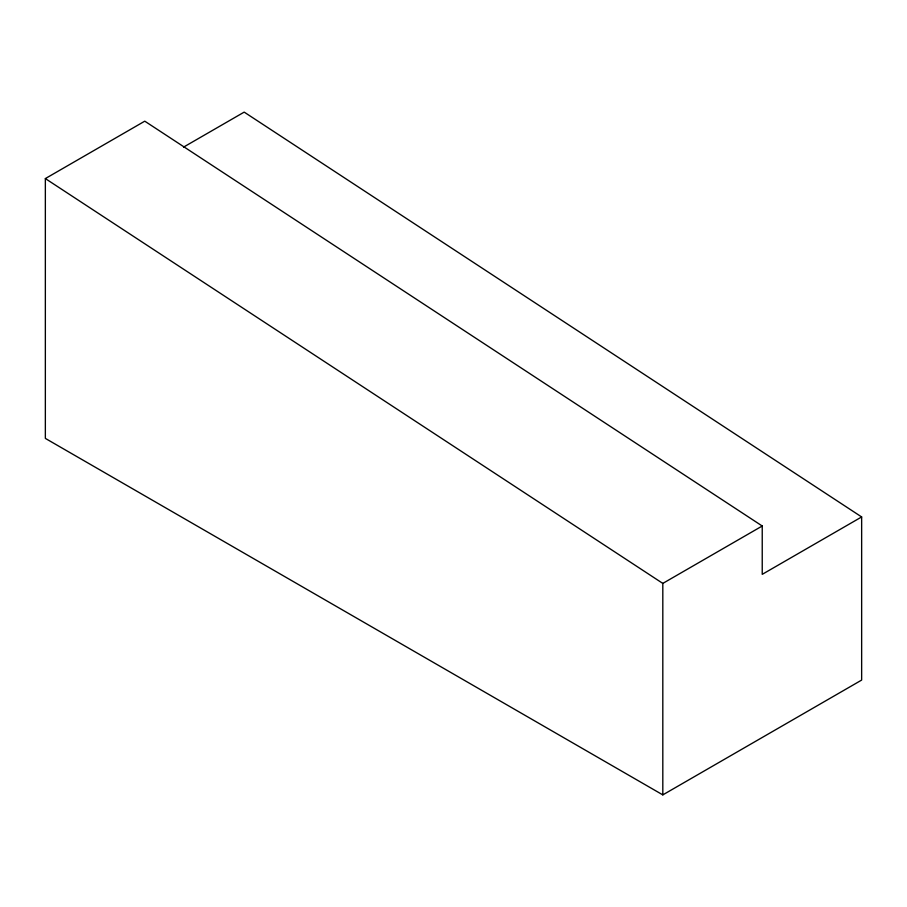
<?xml version="1.0" encoding="UTF-8"?>
<svg xmlns="http://www.w3.org/2000/svg" width="907" height="907" viewBox="0 0 907 907"><rect width="100%" height="100%" fill="white"/><g stroke="black" fill="none" stroke-linecap="round" stroke-linejoin="round"><path stroke-width="1.36" d="M861.65 516.945L861.65 680.08L662.813 794.883L45.35 438.398L45.35 178.577L144.769 121.175L762.231 526.003L762.231 574.346L861.65 516.945L244.187 112.117L183.565 147.115M662.813 794.883L662.813 583.405L762.231 526.003M45.35 178.577L662.813 583.405"/></g></svg>
